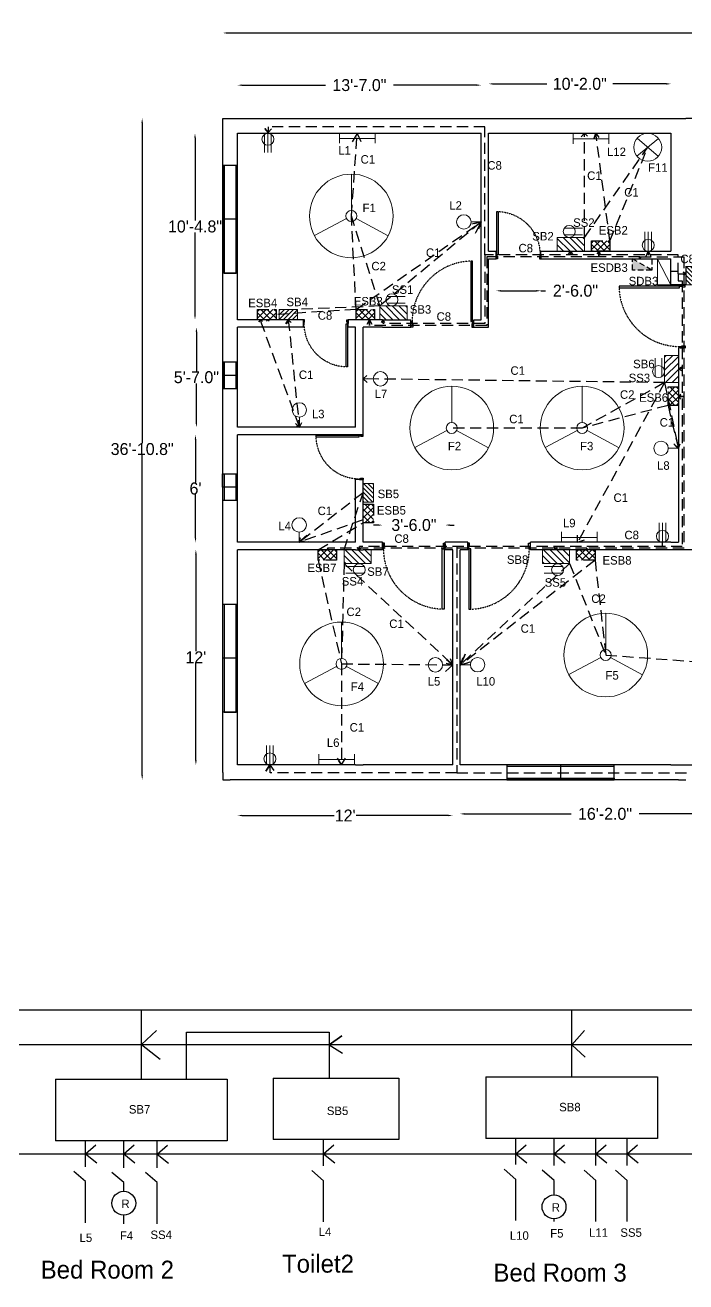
# Model space of a CAD drawing. Header units: inches. Extents: x -1005 to 2944, y -1440 to 1224.
# Drawn here: x -459 to -17, y -296 to 545 of the extents above; entities that cross this region are included whole.
import ezdxf

# ---------------------------------------------------------------- set-up
doc = ezdxf.new("R2010")
doc.units = ezdxf.units.IN
doc.header["$LTSCALE"] = 30
doc.header["$MEASUREMENT"] = 0
doc.linetypes.add('HIDDEN', pattern=[0.375, 0.25, -0.125])
doc.linetypes.add('HIDDEN4', pattern=[0.09375, 0.0625, -0.03125])
for name, color, linetype in [('Conduction to distribution board and 3 pin socket', 224, 'HIDDEN'), ('Conduction wire', 220, 'HIDDEN'), ('Doors', 172, 'Continuous'), ('Emergency conduit', 50, 'HIDDEN'), ('Emergency fixture', 52, 'HIDDEN'), ('ESDBconduit', 80, 'HIDDEN'), ('loads', 228, 'HIDDEN'), ('Sdb  text', 153, 'Continuous'), ('SDB wire', 106, 'Continuous'), ('Windows', 174, 'Continuous'), ('wire size', 132, 'Continuous')]:
    doc.layers.add(name, color=color, linetype=linetype)
doc.layers.add('Fittings & Fixtures', color=92, linetype='Continuous', lineweight=15)
doc.dimstyles.get("Standard").update_dxf_attribs({"dimtxt": 8, "dimasz": 3, "dimexe": 0.18, "dimexo": 0.0625, "dimgap": 0.09, "dimtad": 0, "dimtih": 1, "dimtoh": 1, "dimdec": 1, "dimzin": 0, "dimdsep": 46, "dimlunit": 3, "dimtxsty": 'Standard', "dimcen": 0.09, "dimse1": 1, "dimse2": 1, "dimadec": 0, "dimazin": 0, "dimtfac": 1, "dimtdec": 1, "dimtofl": 0, "dimtmove": 0, "dimatfit": 3, "dimfxl": 1, "dimtolj": 1, "dimtzin": 0, "dimarcsym": 0})

# ---------------------------------------------------------------- blocks, each defined once
blk = doc.blocks.new('*D5')
at = {"color": 0, "lineweight": -2}
for p, q in [((-222.72, 210.48), (-225.72, 210.48)), ((-174.72, 210.48), (-171.72, 210.48))]:
    blk.add_line(p, q, dxfattribs=at)
at = {"color": 0}
for points in [[(-222.72, 210.98), (-222.72, 209.98), (-219.72, 210.48)], [(-174.72, 210.98), (-174.72, 209.98), (-177.72, 210.48)]]:
    blk.add_solid(points, dxfattribs=at)
at = {"layer": 'Defpoints', "color": 0}
for p in [(-177.72, 210.48), (-219.72, 198.93), (-177.72, 198.93)]:
    blk.add_point(p, dxfattribs=at)
at = {"color": 0, "insert": (-198.72, 210.48), "char_height": 8, "attachment_point": 5}
blk.add_mtext('\\A1;3\'-6.0"', dxfattribs=at)
blk = doc.blocks.new('A$C33124527')
for points in [[(1080, 1159), (1047, 1159), (1047, 100), (1080, 100)], [(0, 10), (6, 10), (6, 90), (0, 90)], [(6, 100), (20, 100), (20, 62), (32, 62), (32, 16), (32, 0), (6, 0)], [(1094, 100), (1080, 100), (1080, 62), (1068, 62), (1068, 16), (1068, 0), (1094, 0)], [(1094, 10), (1100, 10), (1100, 90), (1094, 90)]]:
    blk.add_lwpolyline(points, close=True)
at = {"linetype": 'HIDDEN4'}
blk.add_arc((1081, 100), 1060, 91.6414, 179.9839, dxfattribs=at)
blk = doc.blocks.new('*D6')
at = {"color": 0, "lineweight": -2}
for p, q in [((-140.72, 367.32), (-116.72, 367.32)), ((-113.72, 367.32), (-110.72, 367.32))]:
    blk.add_line(p, q, dxfattribs=at)
at = {"color": 0}
for points in [[(-140.72, 367.82), (-140.72, 366.82), (-143.72, 367.32)], [(-116.72, 367.82), (-116.72, 366.82), (-113.72, 367.32)]]:
    blk.add_solid(points, dxfattribs=at)
at = {"layer": 'Defpoints', "color": 0}
for p in [(-143.72, 388.74), (-113.72, 388.74), (-113.72, 367.32)]:
    blk.add_point(p, dxfattribs=at)
at = {"color": 0, "insert": (-90.63, 367.32), "char_height": 8, "attachment_point": 5}
blk.add_mtext('\\A1;2\'-6.0"', dxfattribs=at)
blk = doc.blocks.new('*D14')
at = {"color": 0, "lineweight": -2}
for p, q in [((-323.72, 539.92), (6.49, 539.92)), ((386.22, 539.92), (56, 539.92))]:
    blk.add_line(p, q, dxfattribs=at)
at = {"color": 0}
for points in [[(-323.72, 540.42), (-323.72, 539.42), (-326.72, 539.92)], [(386.22, 540.42), (386.22, 539.42), (389.22, 539.92)]]:
    blk.add_solid(points, dxfattribs=at)
at = {"layer": 'Defpoints', "color": 0}
for p in [(389.22, 539.92), (-326.72, 513.59), (389.22, 513.55)]:
    blk.add_point(p, dxfattribs=at)
at = {"color": 0, "insert": (31.25, 539.92), "char_height": 8, "attachment_point": 5}
blk.add_mtext('\\A1;59\'-7.9"', dxfattribs=at)
blk = doc.blocks.new('*D15')
at = {"color": 0, "lineweight": -2}
for p, q in [((-380.6, 479.74), (-380.6, 265.42)), ((-380.6, 42.93), (-380.6, 257.24))]:
    blk.add_line(p, q, dxfattribs=at)
at = {"color": 0}
for points in [[(-381.1, 479.74), (-380.1, 479.74), (-380.6, 482.74)], [(-381.1, 42.93), (-380.1, 42.93), (-380.6, 39.93)]]:
    blk.add_solid(points, dxfattribs=at)
at = {"layer": 'Defpoints', "color": 0}
for p in [(-341.01, 482.74), (-380.6, 39.93), (-341.01, 39.93)]:
    blk.add_point(p, dxfattribs=at)
at = {"color": 0, "insert": (-380.6, 261.33), "char_height": 8, "attachment_point": 5}
blk.add_mtext('\\A1;36\'-10.8"', dxfattribs=at)
blk = doc.blocks.new('*D19')
at = {"color": 0, "lineweight": -2}
for p, q in [((-345.24, 469.74), (-345.24, 414.42)), ((-345.24, 350.93), (-345.24, 406.24))]:
    blk.add_line(p, q, dxfattribs=at)
at = {"color": 0}
for points in [[(-345.74, 469.74), (-344.74, 469.74), (-345.24, 472.74)], [(-345.74, 350.93), (-344.74, 350.93), (-345.24, 347.93)]]:
    blk.add_solid(points, dxfattribs=at)
at = {"layer": 'Defpoints', "color": 0}
for p in [(-301.36, 472.74), (-345.24, 347.93), (-301.36, 347.93)]:
    blk.add_point(p, dxfattribs=at)
at = {"color": 0, "insert": (-345.24, 410.33), "char_height": 8, "attachment_point": 5}
blk.add_mtext('\\A1;10\'-4.8"', dxfattribs=at)
blk = doc.blocks.new('*D20')
at = {"color": 0, "lineweight": -2}
for p, q in [((-344.31, 339.93), (-344.31, 313.52)), ((-344.31, 278.93), (-344.31, 305.34))]:
    blk.add_line(p, q, dxfattribs=at)
at = {"color": 0}
for points in [[(-344.81, 339.93), (-343.81, 339.93), (-344.31, 342.93)], [(-344.81, 278.93), (-343.81, 278.93), (-344.31, 275.93)]]:
    blk.add_solid(points, dxfattribs=at)
at = {"layer": 'Defpoints', "color": 0}
for p in [(-309.79, 342.93), (-344.31, 275.93), (-309.79, 275.93)]:
    blk.add_point(p, dxfattribs=at)
at = {"color": 0, "insert": (-344.31, 309.43), "char_height": 8, "attachment_point": 5}
blk.add_mtext('\\A1;5\'-7.0"', dxfattribs=at)
blk = doc.blocks.new('*D21')
at = {"color": 0, "lineweight": -2}
for p, q in [((-344.92, 267.93), (-344.92, 239.02)), ((-344.92, 201.93), (-344.92, 230.84))]:
    blk.add_line(p, q, dxfattribs=at)
at = {"color": 0}
for points in [[(-345.42, 267.93), (-344.42, 267.93), (-344.92, 270.93)], [(-345.42, 201.93), (-344.42, 201.93), (-344.92, 198.93)]]:
    blk.add_solid(points, dxfattribs=at)
at = {"layer": 'Defpoints', "color": 0}
for p in [(-295.8, 270.93), (-344.92, 198.93), (-295.8, 198.93)]:
    blk.add_point(p, dxfattribs=at)
at = {"color": 0, "insert": (-344.92, 234.93), "char_height": 8, "attachment_point": 5}
blk.add_mtext("\\A1;6'", dxfattribs=at)
blk = doc.blocks.new('*D22')
at = {"color": 0, "lineweight": -2}
for p, q in [((-344.65, 190.93), (-344.65, 126.02)), ((-344.65, 52.93), (-344.65, 117.84))]:
    blk.add_line(p, q, dxfattribs=at)
at = {"color": 0}
for points in [[(-345.15, 190.93), (-344.15, 190.93), (-344.65, 193.93)], [(-345.15, 52.93), (-344.15, 52.93), (-344.65, 49.93)]]:
    blk.add_solid(points, dxfattribs=at)
at = {"layer": 'Defpoints', "color": 0}
for p in [(-295.8, 193.93), (-344.65, 49.93), (-295.8, 49.93)]:
    blk.add_point(p, dxfattribs=at)
at = {"color": 0, "insert": (-344.65, 121.93), "char_height": 8, "attachment_point": 5}
blk.add_mtext("\\A1;12'", dxfattribs=at)
blk = doc.blocks.new('*D23')
at = {"color": 0, "lineweight": -2}
for p, q in [((-313.72, 504.98), (-257.98, 504.98)), ((-156.72, 504.98), (-212.47, 504.98))]:
    blk.add_line(p, q, dxfattribs=at)
at = {"color": 0}
for points in [[(-313.72, 505.48), (-313.72, 504.48), (-316.72, 504.98)], [(-156.72, 505.48), (-156.72, 504.48), (-153.72, 504.98)]]:
    blk.add_solid(points, dxfattribs=at)
at = {"layer": 'Defpoints', "color": 0}
for p in [(-153.72, 504.98), (-316.72, 462.38), (-153.72, 462.38)]:
    blk.add_point(p, dxfattribs=at)
at = {"color": 0, "insert": (-235.22, 504.98), "char_height": 8, "attachment_point": 5}
blk.add_mtext('\\A1;13\'-7.0"', dxfattribs=at)
blk = doc.blocks.new('*D24')
at = {"color": 0, "lineweight": -2}
for p, q in [((-145.72, 505.83), (-109.81, 505.83)), ((-29.72, 505.83), (-65.63, 505.83))]:
    blk.add_line(p, q, dxfattribs=at)
at = {"color": 0}
for points in [[(-145.72, 506.33), (-145.72, 505.33), (-148.72, 505.83)], [(-29.72, 506.33), (-29.72, 505.33), (-26.72, 505.83)]]:
    blk.add_solid(points, dxfattribs=at)
at = {"layer": 'Defpoints', "color": 0}
for p in [(-26.72, 505.83), (-148.72, 455.56), (-26.72, 455.56)]:
    blk.add_point(p, dxfattribs=at)
at = {"color": 0, "insert": (-87.72, 505.83), "char_height": 8, "attachment_point": 5}
blk.add_mtext('\\A1;10\'-2.0"', dxfattribs=at)
blk = doc.blocks.new('*D31')
at = {"color": 0, "lineweight": -2}
for p, q in [((-164.82, 17.12), (-93.59, 17.12)), ((23.16, 17.12), (-48.07, 17.12))]:
    blk.add_line(p, q, dxfattribs=at)
at = {"color": 0}
for points in [[(-164.82, 17.62), (-164.82, 16.62), (-167.82, 17.12)], [(23.16, 17.62), (23.16, 16.62), (26.16, 17.12)]]:
    blk.add_solid(points, dxfattribs=at)
at = {"layer": 'Defpoints', "color": 0}
for p in [(-167.82, 72.89), (26.16, 72.89), (-167.82, 17.12)]:
    blk.add_point(p, dxfattribs=at)
at = {"color": 0, "insert": (-70.83, 17.12), "char_height": 8, "attachment_point": 5}
blk.add_mtext('\\A1;16\'-2.0"', dxfattribs=at)
blk = doc.blocks.new('*D32')
at = {"color": 0, "lineweight": -2}
for p, q in [((-313.72, 16.04), (-252.15, 16.04)), ((-175.72, 16.04), (-237.3, 16.04))]:
    blk.add_line(p, q, dxfattribs=at)
at = {"color": 0}
for points in [[(-313.72, 16.54), (-313.72, 15.54), (-316.72, 16.04)], [(-175.72, 16.54), (-175.72, 15.54), (-172.72, 16.04)]]:
    blk.add_solid(points, dxfattribs=at)
at = {"layer": 'Defpoints', "color": 0}
for p in [(-316.72, 49.93), (-172.72, 49.93), (-172.72, 16.04)]:
    blk.add_point(p, dxfattribs=at)
at = {"color": 0, "insert": (-244.72, 16.04), "char_height": 8, "attachment_point": 5}
blk.add_mtext("\\A1;12'", dxfattribs=at)
blk = doc.blocks.new('ESDB')
h = blk.add_hatch(color=256)
h.set_gradient(one_color=1, tint=1, name='INVCURVED')
h.paths.add_polyline_path([(25.9, -0.1), (25.9, 15.1), (-0.1, -0.1)])
for p, q in [((25.9, 15.1), (-0.1, 15.1)), ((-0.1, 15.1), (-0.1, -0.1)), ((-0.1, -0.1), (25.9, 15.1)), ((25.9, -0.1), (25.9, 15.1)), ((-0.1, -0.1), (25.9, -0.1))]:
    blk.add_line(p, q)

msp = doc.modelspace()

# ---------------------------------------------------------------- hatches: boundary and pattern name
at = {"layer": 'Emergency fixture'}
h = msp.add_hatch(dxfattribs=at)
h.set_pattern_fill('ANSI37', color=256, scale=25, style=0)
h.set_pattern_definition([(45, (662.1203, 155.7443), (-2.209709, 2.209709), []), (135, (662.1203, 155.7443), (-2.209709, -2.209709), [])])
h.paths.add_polyline_path([(-67.5, 400.68), (-79.88, 400.68), (-79.88, 393.74), (-67.5, 393.74)])
h = msp.add_hatch(dxfattribs=at)
h.set_pattern_fill('ANSI37', color=256, scale=25, style=0)
h.set_pattern_definition([(45, (438.6203, 109.9252), (-2.209709, 2.209709), []), (135, (438.6203, 109.9252), (-2.209709, -2.209709), [])])
h.paths.add_polyline_path([(-291, 354.86), (-303.38, 354.86), (-303.38, 347.93), (-291, 347.93)])
h = msp.add_hatch(dxfattribs=at)
h.set_pattern_fill('ANSI37', color=256, scale=25, style=0)
h.set_pattern_definition([(45, (504.6203, 109.9252), (-2.209709, 2.209709), []), (135, (504.6203, 109.9252), (-2.209709, -2.209709), [])])
h.paths.add_polyline_path([(-225, 354.86), (-237.38, 354.86), (-237.38, 347.93), (-225, 347.93)])
h = msp.add_hatch(dxfattribs=at)
h.set_pattern_fill('ANSI37', color=256, scale=25, angle=-90, style=0)
h.set_pattern_definition([(315, (-266.6557, -439.0692), (2.209709, 2.209709), []), (45, (-266.6557, -439.0692), (-2.209709, 2.209709), [])])
h.paths.add_polyline_path([(-28.66, 290.55), (-21.72, 290.55), (-21.72, 302.93), (-28.66, 302.93)])
h = msp.add_hatch(dxfattribs=at)
h.set_pattern_fill('ANSI37', color=256, scale=25, angle=-90, style=0)
h.set_pattern_definition([(315, (-470.722, -517.6203), (2.209709, 2.209709), []), (45, (-470.722, -517.6203), (-2.209709, 2.209709), [])])
h.paths.add_polyline_path([(-232.72, 212), (-225.79, 212), (-225.79, 224.38), (-232.72, 224.38)])
h = msp.add_hatch(dxfattribs=at)
h.set_pattern_fill('ANSI37', color=256, scale=25, style=0)
h.set_pattern_definition([(45, (479.1203, -51.0084), (-2.209709, 2.209709), []), (135, (479.1203, -51.0084), (-2.209709, -2.209709), [])])
h.paths.add_polyline_path([(-250.5, 193.93), (-262.88, 193.93), (-262.88, 186.99), (-250.5, 186.99)])
h = msp.add_hatch(dxfattribs=at)
h.set_pattern_fill('ANSI37', color=256, scale=25, style=0)
h.set_pattern_definition([(45, (652.1203, -51.0084), (-2.209709, 2.209709), []), (135, (652.1203, -51.0084), (-2.209709, -2.209709), [])])
h.paths.add_polyline_path([(-77.5, 193.93), (-89.88, 193.93), (-89.88, 186.99), (-77.5, 186.99)])
at = {"layer": 'Fittings & Fixtures'}
h = msp.add_hatch(dxfattribs=at)
h.set_pattern_fill('ANSI31', color=256, scale=25, angle=-90, style=0)
h.set_pattern_definition([(315, (-2741.9086, -14720.083), (2.2097087, 2.2097087), [])])
h.paths.add_polyline_path([(-102.78, 402.96), (-102.78, 393.74), (-84.56, 393.74), (-84.56, 402.96)])
h = msp.add_hatch(dxfattribs=at)
h.set_pattern_fill('ANSI31', color=256, scale=17, angle=-90, style=0)
h.set_pattern_definition([(315, (-2421.6868, -14776.6335), (1.5026019, 1.5026019), [])])
h.paths.add_polyline_path([(-16.74, 371.24), (-9.81, 371.24), (-9.81, 383.62), (-16.74, 383.62)])
h = msp.add_hatch(dxfattribs=at)
h.set_pattern_fill('ANSI31', color=256, scale=17, style=0)
h.set_pattern_definition([(45, (14871.2547, -2057.018), (-1.5026019, 1.5026019), [])])
h.paths.add_polyline_path([(-289, 347.93), (-276.62, 347.93), (-276.62, 354.86), (-289, 354.86)])
h = msp.add_hatch(dxfattribs=at)
h.set_pattern_fill('ANSI31', color=256, scale=25, angle=-90, style=0)
h.set_pattern_definition([(315, (-2860.6274, -14765.8953), (2.2097087, 2.2097087), [])])
h.paths.add_polyline_path([(-221.5, 357.15), (-221.5, 347.93), (-203.28, 347.93), (-203.28, 357.15)])
h = msp.add_hatch(dxfattribs=at)
h.set_pattern_fill('ANSI31', color=256, scale=25, style=0)
h.set_pattern_definition([(45, (15092.0984, -2333.2877), (-2.2097087, 2.2097087), [])])
h.paths.add_polyline_path([(-30.94, 305.84), (-21.72, 305.84), (-21.72, 324.06), (-30.94, 324.06)])
h = msp.add_hatch(dxfattribs=at)
h.set_pattern_fill('ANSI31', color=256, scale=17, angle=-90, style=0)
h.set_pattern_definition([(315, (-2637.6644, -14922.0111), (1.5026019, 1.5026019), [])])
h.paths.add_polyline_path([(-232.72, 225.86), (-225.79, 225.86), (-225.79, 238.24), (-232.72, 238.24)])
h = msp.add_hatch(dxfattribs=at)
h.set_pattern_fill('ANSI31', color=256, scale=25, angle=90, style=0)
h.set_pattern_definition([(135, (2411.876, 15307.749), (-2.2097087, -2.2097087), [])])
h.paths.add_polyline_path([(-227.25, 184.71), (-227.25, 193.93), (-245.48, 193.93), (-245.48, 184.71)])
h = msp.add_hatch(dxfattribs=at)
h.set_pattern_fill('ANSI31', color=256, scale=25, angle=90, style=0)
h.set_pattern_definition([(135, (2544.6373, 15307.7375), (-2.2097087, -2.2097087), [])])
h.paths.add_polyline_path([(-94.49, 184.7), (-94.49, 193.92), (-112.71, 193.92), (-112.71, 184.7)])

# ---------------------------------------------------------------- linework, layer by layer
for p, q in [((-326.72, 477.74), (-326.72, 482.74)), ((-326.72, 482.74), (-321.72, 482.74)), ((-321.72, 482.74), (-21.72, 482.74)), ((-21.72, 482.74), (-16.72, 482.74)), ((79.22, 482.7), (-16.72, 482.7)), ((-326.72, 44.93), (-326.72, 477.74)), ((-316.72, 347.93), (-316.72, 472.74)), ((-316.72, 472.74), (-153.72, 472.74)), ((-153.72, 347.93), (-153.72, 472.74)), ((-148.72, 393.74), (-148.72, 472.74)), ((-148.72, 472.74), (-26.72, 472.74)), ((-26.72, 472.74), (-26.72, 393.74)), ((-148.72, 393.74), (-143.72, 393.74)), ((-148.72, 342.93), (-148.72, 388.74)), ((-148.72, 388.74), (-143.72, 388.74)), ((-143.72, 388.74), (-143.72, 393.74)), ((-113.72, 388.74), (-113.72, 393.74)), ((-113.72, 393.74), (-26.72, 393.74)), ((-113.72, 388.74), (-74.72, 388.74)), ((-74.72, 388.74), (-69.72, 388.74)), ((-69.72, 388.74), (-26.72, 388.74)), ((-26.72, 383.74), (-26.72, 388.74)), ((-26.74, 371.24), (-26.74, 383.77)), ((-16.74, 383.75), (-16.74, 371.24)), ((-16.74, 371.24), (-26.74, 371.24)), ((-272.72, 347.93), (-316.72, 347.93)), ((-272.72, 342.93), (-272.72, 347.93)), ((-219.72, 347.93), (-242.72, 347.93)), ((-242.72, 342.93), (-242.72, 347.93)), ((-219.72, 347.93), (-200.72, 347.93)), ((-200.72, 342.93), (-200.72, 347.93)), ((-158.72, 342.93), (-158.72, 347.93)), ((-158.72, 347.93), (-153.72, 347.93)), ((-272.72, 342.93), (-316.72, 342.93)), ((-316.72, 275.93), (-316.72, 342.93)), ((-237.72, 342.93), (-242.72, 342.93)), ((-237.72, 275.93), (-237.72, 342.93)), ((-219.72, 342.93), (-232.72, 342.93)), ((-232.72, 270.93), (-232.72, 342.93)), ((-219.72, 342.93), (-200.72, 342.93)), ((-158.72, 342.93), (-148.72, 342.93)), ((-16.72, 329.22), (-21.72, 329.22)), ((-21.72, 329.22), (-21.72, 290.55)), ((-21.72, 290.55), (-21.72, 198.93)), ((-237.72, 275.93), (-316.72, 275.93)), ((-232.72, 270.93), (-316.72, 270.93)), ((-316.72, 198.93), (-316.72, 270.93)), ((-232.72, 240.93), (-237.72, 240.93)), ((-237.72, 198.93), (-237.72, 240.93)), ((-232.72, 198.93), (-232.72, 240.93)), ((-237.72, 198.93), (-316.72, 198.93)), ((-237.72, 198.93), (-316.72, 198.93)), ((-237.72, 193.93), (-316.72, 193.93)), ((-316.72, 49.93), (-316.72, 193.93)), ((-237.72, 193.93), (-232.72, 193.93)), ((-219.72, 198.93), (-232.72, 198.93)), ((-219.72, 198.93), (-232.72, 198.93)), ((-219.72, 193.93), (-232.72, 193.93)), ((-219.72, 193.93), (-219.72, 198.93)), ((-162.72, 198.93), (-177.72, 198.93)), ((-177.72, 193.93), (-177.72, 198.93)), ((-172.72, 193.93), (-177.72, 193.93)), ((-172.72, 49.93), (-172.72, 193.93)), ((-162.72, 193.93), (-167.72, 193.93)), ((-167.72, 49.93), (-167.72, 193.93)), ((-162.72, 193.93), (-162.72, 198.93)), ((-26.72, 198.93), (-120.72, 198.93)), ((-120.72, 193.93), (-120.72, 198.93)), ((-26.72, 193.93), (-120.72, 193.93)), ((-26.72, 198.93), (-21.72, 198.93)), ((26.28, 193.88), (-26.72, 193.88)), ((-326.72, 44.93), (-326.72, 39.93)), ((-237.72, 49.93), (-316.72, 49.93)), ((-237.72, 49.93), (-232.72, 49.93)), ((-172.72, 49.93), (-232.72, 49.93)), ((-26.72, 49.93), (-167.72, 49.93)), ((-26.72, 49.93), (26.28, 49.9)), ((-326.72, 39.93), (-321.72, 39.93)), ((-21.72, 39.93), (-321.72, 39.93)), ((-21.72, 39.93), (-16.72, 39.93))]:
    msp.add_line(p, q)
msp.add_lwpolyline([(-21.72, 324.06), (-21.72, 198.93)])
at = {"layer": 'Conduction to distribution board and 3 pin socket'}
for p, q in [((-296.25, 473.33), (-298.52, 475.96)), ((-298.52, 475.96), (-296.25, 473.33)), ((-151.16, 477.12), (-296.25, 477.12)), ((-296.25, 477.12), (-296.25, 473.33)), ((-296.25, 473.33), (-294.12, 475.77)), ((-151.16, 391.41), (-151.16, 477.12)), ((-21.79, 391.29), (-151.24, 391.29)), ((-151.24, 391.29), (-151.24, 345.47)), ((-93.85, 393.73), (-95.26, 392.04)), ((-95.26, 392.04), (-93.85, 393.73)), ((-93.85, 393.73), (-93.85, 391.36)), ((-93.85, 393.73), (-92.6, 392.01)), ((-41.9, 393.74), (-43.67, 389.92)), ((-41.91, 393.88), (-41.91, 391.21)), ((-41.91, 393.88), (-26.72, 393.74)), ((-41.9, 393.74), (-40.12, 390.54)), ((-21.79, 378.62), (-21.79, 391.29)), ((-21.75, 380.27), (-26.72, 380.27)), ((-21.79, 378.62), (-16.7, 378.62)), ((-21.79, 378.62), (-21.79, 373.97)), ((-16.74, 378.62), (-18.54, 379.81)), ((-18.54, 379.81), (-16.74, 378.62)), ((-16.74, 378.62), (-18.34, 377.52)), ((-21.79, 373.97), (-19.16, 373.97)), ((-19.16, 373.97), (-19.16, 196.21)), ((-282.78, 347.88), (-284.4, 345.13)), ((-284.4, 345.13), (-282.78, 347.88)), ((-282.78, 345.47), (-282.78, 347.88)), ((-282.78, 347.88), (-280.89, 346.08)), ((-219.39, 347.86), (-220.52, 346.09)), ((-220.52, 346.09), (-219.39, 347.86)), ((-219.39, 345.45), (-219.39, 347.86)), ((-219.39, 347.86), (-218.35, 346.19)), ((-21.7, 315.02), (-19.59, 316.23)), ((-19.59, 316.23), (-21.7, 315.02)), ((-19.18, 315.02), (-21.7, 315.02)), ((-21.7, 315.02), (-19.61, 313.94)), ((-235.32, 193.93), (-236.7, 195.51)), ((-236.7, 195.51), (-235.32, 193.93)), ((-235.32, 196.19), (-235.32, 193.87)), ((-235.32, 193.93), (-233.83, 195.51)), ((-19.16, 196.21), (-235.22, 196.21)), ((-170.09, 196.03), (-170.09, 44.57)), ((-103.65, 193.93), (-105.01, 195.58)), ((-105.01, 195.58), (-103.65, 193.93)), ((-103.65, 196.25), (-103.65, 193.92)), ((-103.65, 193.93), (-102.41, 195.36)), ((-32.39, 196.25), (-32.39, 198.89)), ((-294.95, 49.93), (-297.8, 45.72)), ((-297.8, 45.72), (-295.1, 49.93)), ((-295.1, 49.93), (-292.54, 46.1)), ((-294.95, 44.57), (-294.95, 50.08)), ((-170.09, 44.57), (-294.95, 44.57)), ((-170.07, 44.57), (0.5, 44.57))]:
    msp.add_line(p, q, dxfattribs=at)
at = {"layer": 'Conduction wire'}
for p, q in [((-240.59, 417.38), (-236.69, 472.65)), ((-236.69, 472.65), (-240.15, 467.06)), ((-236.69, 472.65), (-234.36, 467.21)), ((-84.56, 472.74), (-86.77, 470.41)), ((-84.56, 402.96), (-84.56, 472.74)), ((-84.56, 472.74), (-82.5, 470.9)), ((-84.56, 402.96), (-42.26, 463.39)), ((-221.5, 357.15), (-240.61, 417.41)), ((-153.72, 413.4), (-221.5, 357.15)), ((-153.72, 413.4), (-158.47, 412.17)), ((-153.72, 413.4), (-155.53, 408.62)), ((-221.5, 357.15), (-276.62, 354.86)), ((-282.78, 347.88), (-275.41, 275.93)), ((-151.24, 345.47), (-219.39, 345.47)), ((-232.72, 308.37), (-230.23, 310.61)), ((-30.94, 305.84), (-232.72, 308.37)), ((-232.72, 308.37), (-229.99, 305.99)), ((-30.94, 305.84), (-89.17, 198.89)), ((-30.94, 305.84), (-86.12, 275.43)), ((-30.94, 305.84), (-21.72, 261.86)), ((-275.41, 275.93), (-278.06, 278.48)), ((-275.41, 275.93), (-273.67, 279.19)), ((-86.12, 275.43), (-173.4, 275.43)), ((-21.72, 261.86), (-24.69, 264.96)), ((-21.72, 261.86), (-20.43, 264.79)), ((-21.72, 261.86), (-21.72, 261.86)), ((-21.72, 261.86), (-21.72, 261.86)), ((-232.68, 232.14), (-275.5, 198.93)), ((-245.48, 193.93), (-232.68, 232.14)), ((-275.5, 198.93), (-274.73, 202.18)), ((-89.17, 198.89), (-89.17, 203.78)), ((-275.5, 198.93), (-272.06, 199.85)), ((-89.15, 198.93), (-84.49, 200.6)), ((-245.48, 184.71), (-247.19, 117.55)), ((-245.48, 184.71), (-172.72, 116.91)), ((-94.49, 184.7), (-167.72, 116.97)), ((-94.49, 184.7), (-70.36, 123.47)), ((-177.16, 118.04), (-172.72, 116.91)), ((-172.72, 116.91), (-174.34, 121.02)), ((-165.92, 121.51), (-167.72, 116.97)), ((-167.72, 116.97), (-166.78, 119.58)), ((-167.72, 116.97), (-162.62, 118.33)), ((-70.36, 123.47), (26.42, 116.4)), ((-247.19, 117.55), (-247.19, 49.93)), ((-172.72, 116.91), (-175.5, 117.62)), ((-250.16, 54.45), (-247.19, 49.93)), ((-247.19, 49.93), (-248.97, 52.64)), ((-247.19, 49.93), (-244.46, 54.49))]:
    msp.add_line(p, q, dxfattribs=at)
at = {"layer": 'Emergency conduit'}
for p, q in [((-77, 472.74), (-78, 469.5)), ((-78, 469.5), (-77, 472.74)), ((-67.5, 400.68), (-77, 472.74)), ((-77, 472.74), (-75, 470)), ((-67.5, 400.68), (-42.26, 463.39)), ((-237.38, 354.86), (-240.61, 417.41)), ((-237.38, 354.86), (-153.72, 413.4)), ((-153.72, 413.4), (-160, 412)), ((-153.72, 413.4), (-157.5, 406)), ((-157.5, 406), (-153.72, 413.4)), ((-75, 390), (-150, 390)), ((-150, 390), (-150, 344)), ((-75, 393.5), (-76, 392)), ((-76, 392), (-75, 393.5)), ((-75, 390), (-75, 393.74)), ((-75, 393.74), (-75, 390)), ((-75, 393.5), (-74, 392)), ((-47.5, 390), (-75, 390)), ((-47.5, 389), (-48, 389.5)), ((-47.5, 388.74), (-47.5, 390)), ((-47.5, 390), (-18.5, 390)), ((-47.5, 389), (-47, 389.5)), ((-47, 389.5), (-47.5, 389)), ((-18.5, 390), (-18, 390)), ((-18, 390), (-18, 296.5)), ((-237.38, 354.86), (-291, 351.39)), ((-301.36, 347.93), (-302.5, 346.5)), ((-302.5, 346.5), (-301.36, 347.93)), ((-301.36, 347.93), (-300.08, 346.9)), ((-301.36, 347), (-275.41, 275.93)), ((-296.5, 347.93), (-297.5, 347)), ((-297.5, 347), (-296.5, 347.93)), ((-296.5, 347.93), (-295.5, 347)), ((-228.5, 347.93), (-230, 345)), ((-230, 345), (-228.5, 347.93)), ((-228.5, 344), (-228.5, 347.93)), ((-228.5, 347.93), (-228.5, 344)), ((-228.5, 347.93), (-227, 345)), ((-150, 344), (-228.5, 344)), ((-21.72, 296.5), (-20, 298)), ((-20, 298), (-21.72, 296.5)), ((-18, 296.5), (-21.72, 296.5)), ((-21.72, 296.5), (-18, 296.5)), ((-21.72, 296.5), (-20.24, 294.79)), ((-18, 296.5), (-18, 195)), ((-28.66, 290.55), (-86.12, 275.43)), ((-28.66, 290.55), (-21.72, 261.49)), ((-275.41, 275.93), (-277, 277)), ((-277, 277), (-275.41, 275.93)), ((-275.41, 275.93), (-275, 277.5)), ((-21.72, 261.49), (-24, 264)), ((-24, 264), (-21.72, 261.49)), ((-21.72, 261.49), (-21.72, 264.5)), ((-232.72, 214), (-275.5, 198.93)), ((-262.88, 193.93), (-232.72, 212)), ((-275.5, 198.93), (-270.5, 203.5)), ((-270.5, 203.5), (-275.5, 198.93)), ((-275.5, 198.93), (-269, 199.5)), ((-256.5, 193.93), (-257, 194.5)), ((-257, 194.5), (-256.5, 193.93)), ((-83, 195), (-256.5, 195)), ((-256.5, 195), (-256.5, 193.93)), ((-256.5, 193.93), (-256, 194.5)), ((-83, 194), (-83.46, 194.46)), ((-18, 195), (-83, 195)), ((-83, 195), (-83, 193.93)), ((-83, 193.93), (-83, 195)), ((-83, 194), (-82.5, 194.5)), ((-82.5, 194.5), (-83, 194)), ((-262.88, 186.99), (-247.19, 117.55)), ((-77.5, 186.99), (-167.25, 116.97)), ((-77.5, 186.99), (-70.36, 123.47)), ((-172.72, 116.91), (-177, 120.5)), ((-177, 120.5), (-172.72, 116.91)), ((-167.25, 116.97), (-164.5, 124)), ((-164.5, 124), (-167.25, 116.97)), ((-167.25, 116.97), (-161, 119)), ((-247.19, 117.55), (-172.72, 116.91)), ((-172.72, 116.91), (-177.5, 112.5))]:
    msp.add_line(p, q, dxfattribs=at)
at = {"layer": 'Emergency fixture'}
for points in [[(-79.88, 400.68), (-67.5, 400.68), (-67.5, 393.74), (-79.88, 393.74)], [(-303.38, 354.86), (-291, 354.86), (-291, 347.93), (-303.38, 347.93)], [(-237.38, 354.86), (-225, 354.86), (-225, 347.93), (-237.38, 347.93)], [(-21.72, 302.93), (-21.72, 290.55), (-28.66, 290.55), (-28.66, 302.93)], [(-225.79, 224.38), (-225.79, 212), (-232.72, 212), (-232.72, 224.38)], [(-262.88, 193.93), (-250.5, 193.93), (-250.5, 186.99), (-262.88, 186.99)], [(-89.88, 193.93), (-77.5, 193.93), (-77.5, 186.99), (-89.88, 186.99)]]:
    msp.add_lwpolyline(points, close=True, dxfattribs=at)
at = {"layer": 'ESDBconduit', "color": 0, "linetype": 'ByBlock'}
for p, q in [((-292.82, -159.74), (-208.75, -159.74)), ((-292.82, -159.74), (-292.82, -200.95)), ((-208.75, -159.74), (-208.75, -200.95)), ((-150.5, -158.98), (-150.5, -200.19)), ((-150.5, -158.98), (-35.78, -158.98)), ((-35.78, -158.98), (-35.78, -200.19)), ((-438.5, -160.48), (-438.5, -201.69)), ((-438.5, -160.48), (-323.78, -160.48)), ((-323.78, -160.48), (-323.78, -201.69)), ((-323.78, -201.69), (-438.5, -201.69)), ((-208.75, -200.95), (-292.82, -200.95)), ((-35.78, -200.19), (-150.5, -200.19))]:
    msp.add_line(p, q, dxfattribs=at)
at = {"layer": 'Fittings & Fixtures'}
for p, q in [((-298.68, 472.07), (-298.68, 459.8)), ((-296.44, 472.75), (-296.44, 459.8)), ((-294.21, 472.07), (-294.21, 459.8)), ((-248.48, 466.05), (-248.48, 472.98)), ((-224.6, 466.05), (-224.6, 472.98)), ((-92.18, 465.81), (-92.18, 472.74)), ((-68.3, 465.81), (-68.3, 472.74)), ((-224.6, 469.36), (-248.48, 469.36)), ((-248.48, 469.36), (-248.48, 466.05)), ((-224.6, 469.36), (-224.6, 466.05)), ((-68.3, 469.12), (-92.18, 469.12)), ((-92.18, 469.12), (-92.18, 465.81)), ((-68.3, 469.12), (-68.3, 465.81)), ((-35.08, 469.38), (-49.44, 457.4)), ((-49.37, 469.46), (-35.14, 457.32)), ((-240.61, 421.08), (-240.61, 445.41)), ((-265.36, 404.33), (-243.86, 415.69)), ((-215.91, 404.21), (-237.36, 415.68)), ((-160.51, 413.4), (-153.72, 413.4)), ((-98.09, 409.29), (-85.82, 409.29)), ((-98.09, 404.82), (-85.82, 404.82)), ((-44.14, 394.42), (-44.14, 406.69)), ((-41.9, 393.74), (-41.9, 406.69)), ((-39.67, 394.42), (-39.67, 406.69)), ((-26.74, 371.24), (-35.6, 388.47)), ((-216.81, 363.48), (-204.54, 363.48)), ((-216.81, 359.01), (-204.54, 359.01)), ((-37.22, 309.91), (-37.22, 322.18)), ((-32.75, 309.92), (-32.75, 322.18)), ((-225.94, 308.37), (-232.72, 308.37)), ((-173.4, 279.11), (-173.4, 303.43)), ((-86.12, 279.11), (-86.12, 303.43)), ((-275.41, 282.71), (-275.41, 275.93)), ((-198.16, 262.35), (-176.65, 273.71)), ((-148.71, 262.23), (-170.16, 273.7)), ((-110.87, 262.35), (-89.37, 273.71)), ((-61.42, 262.23), (-82.87, 273.7)), ((-28.51, 261.86), (-21.72, 261.86)), ((-34.59, 199.6), (-34.59, 211.87)), ((-32.36, 198.92), (-32.36, 211.87)), ((-30.12, 199.6), (-30.12, 211.87)), ((-275.5, 205.71), (-275.5, 198.93)), ((-100.04, 198.93), (-100.04, 205.86)), ((-76.17, 202.24), (-100.04, 202.24)), ((-100.04, 202.24), (-100.04, 198.93)), ((-76.17, 198.93), (-76.17, 205.86)), ((-76.17, 202.24), (-76.17, 198.93)), ((-231.95, 182.84), (-244.21, 182.84)), ((-231.94, 178.37), (-244.21, 178.37)), ((-99.18, 182.83), (-111.45, 182.83)), ((-99.18, 178.36), (-111.45, 178.36)), ((-70.36, 127.14), (-70.36, 151.47)), ((-247.19, 121.23), (-247.19, 145.55)), ((-95.11, 110.39), (-73.61, 121.75)), ((-45.66, 110.27), (-67.12, 121.73)), ((-271.95, 104.48), (-250.44, 115.84)), ((-222.5, 104.36), (-243.95, 115.82)), ((-179.51, 116.91), (-172.72, 116.91)), ((-160.94, 116.97), (-167.72, 116.97)), ((-297.33, 50.6), (-297.33, 62.87)), ((-295.1, 49.93), (-295.1, 62.87)), ((-292.86, 50.61), (-292.86, 62.87)), ((-262.3, 50.2), (-262.3, 57.13)), ((-238.42, 53.51), (-262.3, 53.51)), ((-262.3, 53.51), (-262.3, 50.2)), ((-238.42, 50.2), (-238.42, 57.13)), ((-238.42, 53.51), (-238.42, 50.2))]:
    msp.add_line(p, q, dxfattribs=at)
for points in [[(-84.56, 402.96), (-84.56, 393.74), (-102.78, 393.74), (-102.78, 402.96)], [(-26.74, 388.47), (-26.74, 371.24), (-35.6, 371.24), (-35.6, 388.47)], [(-9.81, 383.62), (-9.81, 371.24), (-16.74, 371.24), (-16.74, 383.62)], [(-289, 354.86), (-276.62, 354.86), (-276.62, 347.93), (-289, 347.93)], [(-203.28, 357.15), (-203.28, 347.93), (-221.5, 347.93), (-221.5, 357.15)], [(-30.94, 324.06), (-21.72, 324.06), (-21.72, 305.84), (-30.94, 305.84)], [(-225.79, 238.24), (-225.79, 225.86), (-232.72, 225.86), (-232.72, 238.24)], [(-245.48, 184.71), (-245.48, 193.93), (-227.25, 193.93), (-227.25, 184.71)], [(-112.71, 184.7), (-112.71, 193.92), (-94.49, 193.92), (-94.49, 184.7)]]:
    msp.add_lwpolyline(points, close=True, dxfattribs=at)
for centre, radius in [((-296.44, 468.73), 4.02), ((-42.26, 463.39), 9.35), ((-240.61, 417.41), 28), ((-240.61, 417.41), 3.68), ((-165.33, 413.4), 4.83), ((-94.75, 407.06), 4.02), ((-41.9, 397.77), 4.02), ((-213.46, 361.25), 4.02), ((-221.11, 308.37), 4.83), ((-34.99, 313.26), 4.02), ((-173.4, 275.43), 28), ((-86.12, 275.43), 28), ((-275.41, 287.54), 4.83), ((-173.4, 275.43), 3.68), ((-86.12, 275.43), 3.68), ((-33.33, 261.86), 4.83), ((-275.5, 210.54), 4.83), ((-32.36, 202.94), 4.02), ((-235.29, 180.61), 4.02), ((-102.53, 180.59), 4.02), ((-70.36, 123.47), 28), ((-247.19, 117.55), 28), ((-70.36, 123.47), 3.68), ((-247.19, 117.55), 3.68), ((-184.33, 116.91), 4.83), ((-156.11, 116.97), 4.83), ((-295.1, 53.95), 4.02)]:
    msp.add_circle(centre, radius, dxfattribs=at)
at = {"layer": 'SDB wire'}
for p, q in [((-676.5, -114), (342.5, -114)), ((-381.14, -160.48), (-381.14, -114)), ((-93.14, -158.98), (-93.14, -114)), ((-351, -160.48), (-351, -129)), ((-351, -129), (-255.5, -129)), ((-255.5, -129), (-255.5, -159.74)), ((-418.51, -219.19), (-418.51, -201.69)), ((-392.95, -219.86), (-392.95, -201.45)), ((-370.5, -219.86), (-370.5, -201.45)), ((-259.21, -218.57), (-259.21, -200.95)), ((-130.51, -217.69), (-130.51, -200.19)), ((-104.95, -218.36), (-104.95, -199.95)), ((-76.97, -218.36), (-76.97, -199.95)), ((-56, -218.36), (-56, -199.95)), ((-418.51, -229.08), (-426.36, -222.26)), ((-392.95, -229.75), (-400.8, -222.93)), ((-370.5, -229.75), (-378.35, -222.93)), ((-259.21, -228.46), (-267.06, -221.64)), ((-130.51, -227.58), (-138.36, -220.76)), ((-104.95, -228.25), (-112.8, -221.43)), ((-76.97, -228.25), (-84.82, -221.43)), ((-56, -228.25), (-63.85, -221.43)), ((-418.51, -256.69), (-418.51, -229.08)), ((-392.95, -235.56), (-392.95, -229.75)), ((-370.5, -257.36), (-370.5, -229.75)), ((-259.21, -256.07), (-259.21, -228.46)), ((-130.51, -255.19), (-130.51, -227.58)), ((-104.95, -238), (-104.95, -228.25)), ((-76.97, -255.86), (-76.97, -228.25)), ((-56, -255.86), (-56, -228.25)), ((-392.95, -257.36), (-392.95, -251.56)), ((-104.95, -255.86), (-104.95, -254))]:
    msp.add_line(p, q, dxfattribs=at)
for centre in [(-392.95, -243.56), (-104.95, -246)]:
    msp.add_circle(centre, 8, dxfattribs=at)
at = {"layer": 'Windows'}
for p, q in [((-326.69, 451.18), (-326.69, 379.18)), ((-316.69, 451.18), (-326.69, 451.18)), ((-325.69, 451.18), (-325.69, 379.18)), ((-317.69, 379.18), (-317.69, 451.18)), ((-316.69, 379.18), (-316.69, 451.18)), ((-316.69, 415.18), (-326.69, 415.18)), ((-316.69, 379.18), (-326.72, 379.18)), ((-325.69, 379.18), (-317.69, 379.18)), ((-326.72, 319.7), (-326.72, 301.7)), ((-326.72, 310.7), (-326.72, 319.7)), ((-326.72, 319.7), (-316.72, 319.7)), ((-325.72, 319.7), (-325.72, 301.7)), ((-317.72, 301.7), (-317.72, 319.7)), ((-316.72, 301.7), (-316.72, 319.7)), ((-316.72, 310.7), (-326.72, 310.7)), ((-316.72, 301.7), (-326.72, 301.7)), ((-326.73, 244.82), (-326.73, 226.82)), ((-326.73, 235.82), (-326.73, 244.82)), ((-326.73, 244.82), (-316.73, 244.82)), ((-325.73, 244.82), (-325.73, 226.82)), ((-317.73, 226.82), (-317.73, 244.82)), ((-316.73, 226.82), (-316.73, 244.82)), ((-316.73, 235.82), (-326.73, 235.82)), ((-316.73, 226.82), (-326.73, 226.82)), ((-326.76, 157.32), (-326.76, 85.32)), ((-316.76, 157.32), (-326.76, 157.32)), ((-325.76, 157.32), (-325.76, 85.32)), ((-317.76, 85.32), (-317.76, 157.32)), ((-316.76, 85.32), (-316.76, 157.32)), ((-316.76, 121.32), (-326.76, 121.32)), ((-316.76, 85.32), (-326.76, 85.32)), ((-325.76, 85.32), (-317.76, 85.32)), ((-64.6, 49.93), (-136.6, 49.93)), ((-136.6, 49.93), (-136.6, 39.93)), ((-64.6, 48.93), (-136.6, 48.93)), ((-100.6, 49.93), (-100.6, 39.93)), ((-64.6, 39.93), (-64.6, 49.93)), ((-64.6, 40.93), (-64.6, 48.93)), ((-136.6, 40.93), (-64.6, 40.93)), ((-136.6, 39.93), (-64.6, 39.93)), ((-64.6, 40.93), (-64.6, 39.93))]:
    msp.add_line(p, q, dxfattribs=at)
at = {"layer": 'wire size'}
for p, q in [((-381.14, -137.24), (-371, -128)), ((-371, -128), (-381.14, -137.24)), ((-255.5, -137.5), (-247, -131.5)), ((-247, -131.5), (-255.5, -137.5)), ((-93.14, -137.5), (-84.5, -128)), ((-84.5, -128), (-93.14, -137.5)), ((424.5, -137.5), (-700.46, -137.5)), ((-381.14, -137.24), (-368.5, -147)), ((-255.5, -137.5), (-246.5, -143)), ((-93.14, -137.5), (-84.08, -145.74)), ((-418.51, -210.44), (-411.55, -204.44)), ((-392.95, -210.5), (-385.99, -204.5)), ((-370.5, -210.66), (-363.54, -204.66)), ((-259.21, -210.5), (-252.25, -204.5)), ((-130.51, -210.5), (-123.55, -204.5)), ((-104.95, -210.5), (-97.99, -204.5)), ((-76.97, -210.5), (-70.01, -204.5)), ((-56, -210.5), (-49.04, -204.5)), ((-714.01, -210.5), (426, -210.5)), ((-418.51, -210.44), (-411.05, -216.44)), ((-392.95, -210.5), (-385.49, -216.5)), ((-370.5, -210.66), (-363.04, -216.66)), ((-259.21, -210.5), (-251.75, -216.5)), ((-130.51, -210.5), (-123.05, -216.5)), ((-104.95, -210.5), (-97.49, -216.5)), ((-76.97, -210.5), (-69.51, -216.5)), ((-56, -210.5), (-48.54, -216.5))]:
    msp.add_line(p, q, dxfattribs=at)

# ---------------------------------------------------------------- block references
at = {"layer": 'Doors'}
for p, xscale, yscale, zscale in [((-113.72, 388.74), -0.02727272727270247, 0.02727272727275931, 0.02727272727275204), ((-200.72, 342.93), 0.03818181818178346, 0.0381818181818403, 0.03818181818181818)]:
    msp.add_blockref('A$C33124527', p, dxfattribs=dict(at, xscale=xscale, yscale=yscale, zscale=zscale))
for p, xscale, yscale, zscale, rotation in [((-17.14, 329.24), 0.03818181818178346, 0.03818181818178346, 0.03818181818181818, 90), ((-272.72, 347.93), -0.02727272727270247, 0.02727272727275931, 0.02727272727275204, 180), ((-232.72, 240.93), 0.02727272727275931, 0.02727272727275931, 0.02727272727275208, 90), ((-219.72, 198.35), -0.03818181818178346, 0.0381818181818403, 0.03818181818181818, 180), ((-120.72, 198.46), 0.03818181818178346, 0.0381818181818403, 0.03818181818181818, 180)]:
    msp.add_blockref('A$C33124527', p, dxfattribs=dict(at, xscale=xscale, yscale=yscale, zscale=zscale, rotation=rotation))
at = {"layer": 'Emergency fixture', "xscale": -0.4999999999999601, "yscale": 0.5, "zscale": 0.5, "rotation": 6.28859377371782e-05}
msp.add_blockref('ESDB', (-39.55, 381.21), dxfattribs=at)

# ---------------------------------------------------------------- texts
at = {"layer": 'Conduction to distribution board and 3 pin socket', "char_height": 5.677, "width": 13.6809, "attachment_point": 1}
for insert in [(-149.58, 454.11), (-128.72, 398.72), (-20.38, 391.5), (-263.07, 353.61), (-183.57, 352.94), (-211.81, 204.25), (-57.82, 206.67)]:
    msp.add_mtext('C8', dxfattribs=dict(at, insert=insert))
at = {"layer": 'Conduction wire', "char_height": 5.677, "width": 13.6809, "attachment_point": 1}
for s, insert in [('C1', (-234.41, 458.13)), ('C1', (-82.79, 447.23)), ('C1', (-57.98, 436.1)), ('C1', (-190.68, 395.68)), ('C2', (-227.18, 386.68)), ('C1', (-275.74, 313.94)), ('C1', (-134.09, 316.75)), ('C2', (-60.8, 300.68)), ('C1', (-134.95, 284.3)), ('C1', (-34.24, 282.06)), ('C1', (-65.14, 231.65)), ('C1', (-263.19, 222.83)), ('C2', (-80.01, 164.03)), ('C2', (-243.85, 155.23)), ('C1', (-215.25, 147.22)), ('C1', (-127.31, 144.06)), ('C1', (-241.74, 77.9))]:
    msp.add_mtext(s, dxfattribs=dict(at, insert=insert))
at = {"layer": 'loads', "char_height": 5.677, "width": 13.6809, "attachment_point": 1}
for s, insert in [('L1', (-249.33, 464.17)), ('L12', (-69.5, 463.18)), ('F11', (-42, 452.68)), ('F1', (-233.1, 425.64)), ('L2', (-175.07, 427.26)), ('SS2', (-92.15, 415.81)), ('SB2', (-119.5, 406.68)), ('ESB2', (-75, 410.68)), ('ESDB3', (-80.5, 385.68)), ('SS1', (-213.46, 370.95)), ('SDB3', (-55, 376.68)), ('ESB4', (-309.63, 362.01)), ('SB4', (-284, 362.68)), ('ESB3', (-239, 363.18)), ('SB3', (-201.5, 357.68)), ('SB6', (-52, 321.18)), ('SS3', (-55, 311.82)), ('L7', (-225, 301.18)), ('ESB6', (-48, 298.68)), ('L3', (-267, 287.68)), ('F2', (-176, 266.18)), ('F3', (-87.5, 266.18)), ('L8', (-36, 253.18)), ('SB5', (-223, 234.18)), ('ESB5', (-223.5, 223.18)), ('L4', (-289.5, 212.68)), ('L9', (-99, 214.68)), ('SB8', (-136.5, 190.18)), ('ESB8', (-72.5, 189.68)), ('ESB7', (-270, 184.68)), ('SB7', (-230, 182.18)), ('SS4', (-247, 175.68)), ('SS5', (-111.23, 174.89)), ('F5', (-70.5, 112.68)), ('F4', (-241, 105.18)), ('L5', (-189.5, 108.68)), ('L10', (-157, 108.68)), ('L6', (-257, 67.68))]:
    msp.add_mtext(s, dxfattribs=dict(at, insert=insert))
at = {"layer": 'Sdb  text', "attachment_point": 1}
for s, insert, char_height, width in [('SB8', (-101.5, -176.32), 5.677, 13.6809), ('SB7', (-389.5, -177.82), 5.677, 13.6809), ('SB5', (-257, -178.82), 5.677, 13.6809), ('R', (-394.45, -241.06), 5.68, 13.6809), ('R', (-106.45, -243.5), 5.68, 13.6809), ('L4', (-262.5, -259.82), 5.677, 13.6809), ('L11', (-81.5, -260.32), 5.677, 13.6809), ('SS5', (-60.53, -260.32), 5.677, 13.6809), ('L5', (-422.5, -263.82), 5.677, 13.6809), ('F4', (-395.5, -262.32), 5.677, 13.6809), ('SS4', (-375.03, -261.82), 5.677, 13.6809), ('L10', (-134.5, -262.32), 5.677, 13.6809), ('F5', (-107.5, -260.82), 5.677, 13.6809), ('Toilet2', (-287, -278), 12, 50.521), ('Bed Room 2', (-448.5, -282), 12, 121.8974), ('Bed Room 3', (-145.5, -284), 12, 116.2164)]:
    msp.add_mtext(s, dxfattribs=dict(at, insert=insert, char_height=char_height, width=width))

# ---------------------------------------------------------------- dimensions: what is measured, and where the dimension line sits
for base, p1, p2, picture, middle in [((389.22, 539.92), (-326.72, 513.59), (389.22, 513.55), '*D14', (31.25, 539.92)), ((-153.72, 504.98), (-316.72, 462.38), (-153.72, 462.38), '*D23', (-235.22, 504.98)), ((-26.72, 505.83), (-148.72, 455.56), (-26.72, 455.56), '*D24', (-87.72, 505.83)), ((-167.82, 17.12), (26.16, 72.89), (-167.82, 72.89), '*D31', (-70.83, 17.12)), ((-172.72, 16.04), (-316.72, 49.93), (-172.72, 49.93), '*D32', (-244.72, 16.04))]:
    dim = msp.add_linear_dim(base=base, p1=p1, p2=p2, dimstyle='Standard')
    dim.commit()
    dim.dimension.update_dxf_attribs({"geometry": picture, "text_midpoint": middle})
for base, p1, p2, angle, picture, middle in [((-380.6, 39.93), (-341.01, 482.74), (-341.01, 39.93), 90, '*D15', (-380.6, 261.33)), ((-345.24, 347.93), (-301.36, 472.74), (-301.36, 347.93), 90, '*D19', (-345.24, 410.33)), ((-113.72, 367.32), (-143.72, 388.74), (-113.72, 388.74), 180, '*D6', (-90.63, 367.32)), ((-344.31, 275.93), (-309.79, 342.93), (-309.79, 275.93), 90, '*D20', (-344.31, 309.43)), ((-344.92, 198.93), (-295.8, 270.93), (-295.8, 198.93), 90, '*D21', (-344.92, 234.93)), ((-177.72, 210.48), (-219.72, 198.93), (-177.72, 198.93), 180, '*D5', (-198.72, 210.48)), ((-344.65, 49.93), (-295.8, 193.93), (-295.8, 49.93), 90, '*D22', (-344.65, 121.93))]:
    dim = msp.add_linear_dim(base=base, p1=p1, p2=p2, angle=angle, dimstyle='Standard')
    dim.commit()
    dim.dimension.update_dxf_attribs({"geometry": picture, "text_midpoint": middle})

doc.saveas('drawing.dxf')
